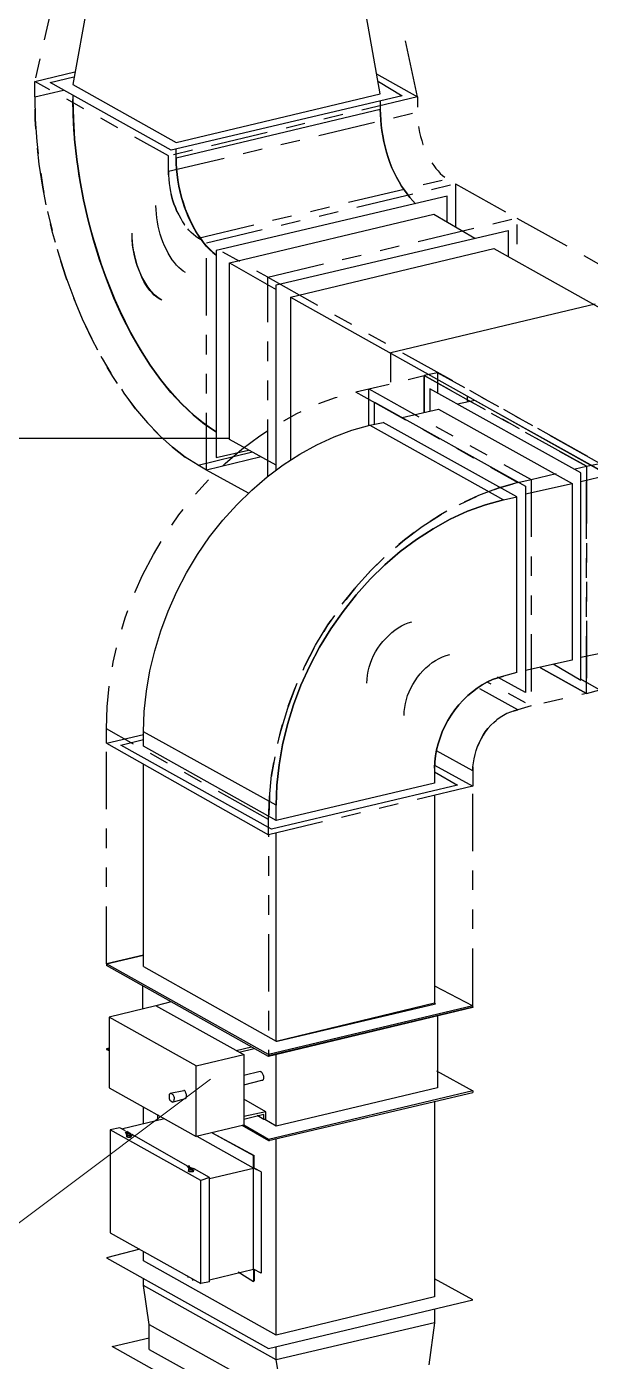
# Model space of a CAD drawing. Header units: metres. Extents: x 20 to 415, y 5 to 292.
# Drawn here: x 176.45 to 187.51, y 155.52 to 181.69 of the extents above; entities that cross this region are included whole.
import ezdxf

# ---------------------------------------------------------------- set-up
doc = ezdxf.new("R2010")
doc.units = ezdxf.units.M
for name, color, linetype in [('АРМАТУРА', 8, 'Continuous'), ('ВОЗДУХОВОДЫ', 7, 'Continuous'), ('ИЗОЛЯЦИЯ', 3, 'Continuous'), ('ОБОЗНАЧЕНИЯ', 7, 'Continuous'), ('ПОЗИЦИИ', 1, 'Continuous')]:
    doc.layers.add(name, color=color, linetype=linetype)

msp = doc.modelspace()

# ---------------------------------------------------------------- linework, layer by layer
at = {"layer": 'АРМАТУРА'}
for points in [[(178.743, 163.486), (178.012, 163.317)], [(178.012, 163.317), (178.012, 163.28)], [(181.195, 161.501), (178.012, 163.28)], [(178.724, 162.886), (178.724, 162.437)], [(179.286, 162.568), (178.986, 162.493)], [(181.364, 161.801), (184.472, 162.531)], [(184.472, 162.531), (184.453, 162.549)], [(178.986, 162.493), (178.069, 162.269)], [(179.772, 161.314), (178.069, 162.269)], [(178.069, 162.269), (178.069, 160.883)], [(180.559, 161.613), (178.986, 162.493)], [(181.195, 161.52), (185.202, 162.475)], [(185.202, 162.456), (181.195, 161.501)], [(184.509, 162.287), (184.509, 160.883)], [(185.202, 162.475), (185.202, 162.493)], [(185.202, 162.475), (185.202, 162.456)], [(181.345, 161.801), (181.364, 161.801)], [(178.012, 161.651), (178.069, 161.669)], [(178.069, 161.632), (178.012, 161.651)], [(178.012, 161.651), (178.012, 161.632)], [(179.772, 161.314), (180.709, 161.538)], [(180.559, 161.613), (180.858, 161.688)], [(180.559, 161.613), (180.709, 161.538)], [(180.914, 161.651), (180.615, 161.576)], [(180.709, 161.538), (180.709, 160.153)], [(181.195, 161.538), (181.195, 161.52)], [(181.195, 161.501), (181.195, 161.52)], [(181.345, 160.134), (181.345, 161.538)], [(179.772, 159.928), (179.772, 161.314)], [(184.491, 161.22), (185.202, 160.827)], [(181.027, 161.201), (180.709, 161.126)], [(180.709, 160.939), (181.064, 161.033)], [(181.102, 161.108), (181.096, 161.124), (181.09, 161.139), (181.084, 161.153), (181.078, 161.165), (181.071, 161.176), (181.064, 161.185), (181.056, 161.192), (181.047, 161.197), (181.037, 161.2), (181.027, 161.201)], [(181.064, 161.033), (181.074, 161.034), (181.083, 161.037), (181.089, 161.042), (181.094, 161.048), (181.097, 161.056), (181.099, 161.065), (181.101, 161.075), (181.102, 161.086), (181.102, 161.097), (181.102, 161.108)], [(178.069, 160.883), (179.772, 159.928)], [(179.286, 160.621), (179.28, 160.622), (179.274, 160.625), (179.269, 160.63), (179.264, 160.636), (179.26, 160.644), (179.256, 160.653), (179.253, 160.663), (179.25, 160.674), (179.249, 160.685), (179.248, 160.696), (179.248, 160.707), (179.248, 160.718), (179.249, 160.729), (179.249, 160.738), (179.251, 160.747), (179.252, 160.755), (179.254, 160.762), (179.258, 160.767), (179.262, 160.77), (179.267, 160.771)], [(179.529, 160.827), (179.267, 160.771)], [(179.267, 160.771), (179.273, 160.775), (179.28, 160.776), (179.288, 160.774), (179.296, 160.769), (179.304, 160.761), (179.313, 160.752), (179.321, 160.74), (179.329, 160.727), (179.336, 160.712), (179.342, 160.696), (179.342, 160.685), (179.341, 160.674), (179.341, 160.663), (179.339, 160.652), (179.337, 160.642), (179.334, 160.633), (179.329, 160.624), (179.323, 160.616), (179.314, 160.608), (179.304, 160.602)], [(179.585, 160.752), (179.579, 160.768), (179.574, 160.783), (179.568, 160.797), (179.563, 160.808), (179.557, 160.818), (179.551, 160.825), (179.546, 160.83), (179.54, 160.832), (179.535, 160.831), (179.529, 160.827)], [(179.566, 160.677), (179.571, 160.678), (179.576, 160.681), (179.579, 160.686), (179.581, 160.693), (179.583, 160.701), (179.584, 160.71), (179.585, 160.719), (179.585, 160.73), (179.585, 160.741), (179.585, 160.752)], [(185.202, 160.827), (181.195, 159.872)], [(181.195, 159.853), (185.202, 160.789)], [(184.509, 160.883), (181.345, 160.134)], [(185.202, 160.827), (185.202, 160.789)], [(179.304, 160.602), (179.286, 160.621)], [(179.304, 160.602), (179.566, 160.677)], [(181.139, 160.415), (180.709, 160.658)], [(178.312, 160.078), (179.154, 160.284)], [(179.023, 160.246), (179.023, 160.359)], [(181.139, 160.415), (180.709, 160.321)], [(181.102, 160.359), (180.709, 160.265)], [(181.102, 160.265), (180.971, 160.34)], [(181.102, 160.265), (181.102, 160.359)], [(181.139, 160.265), (181.102, 160.265)], [(181.345, 160.134), (181.12, 160.265)], [(181.139, 160.265), (181.139, 160.415)], [(178.274, 160.097), (178.087, 160.059)], [(179.866, 159.067), (178.087, 160.059)], [(178.087, 160.059), (178.087, 158.037)], [(178.387, 160.041), (178.274, 160.097)], [(178.406, 159.966), (178.387, 160.022)], [(178.406, 160.041), (178.443, 159.966)], [(178.406, 160.041), (178.424, 159.966)], [(178.424, 159.984), (178.424, 159.979), (178.422, 159.975), (178.42, 159.972), (178.418, 159.97), (178.415, 159.968), (178.412, 159.967), (178.41, 159.966), (178.407, 159.966), (178.406, 159.966), (178.406, 159.966)], [(178.406, 159.966), (178.406, 159.928)], [(178.406, 159.966), (178.407, 159.961), (178.41, 159.956), (178.415, 159.953), (178.421, 159.951), (178.429, 159.949), (178.438, 159.948), (178.448, 159.947), (178.458, 159.947), (178.469, 159.947), (178.48, 159.947)], [(178.499, 159.928), (178.499, 159.928), (178.497, 159.926), (178.495, 159.924), (178.491, 159.922), (178.488, 159.919), (178.483, 159.916), (178.478, 159.914), (178.473, 159.912), (178.467, 159.91), (178.462, 159.909), (178.451, 159.91), (178.441, 159.912), (178.433, 159.914), (178.426, 159.916), (178.42, 159.919), (178.415, 159.922), (178.411, 159.924), (178.408, 159.926), (178.406, 159.928), (178.406, 159.928)], [(178.499, 159.984), (178.424, 160.022)], [(178.48, 159.966), (178.48, 159.971), (178.478, 159.975), (178.476, 159.978), (178.473, 159.98), (178.469, 159.982), (178.464, 159.983), (178.459, 159.984), (178.454, 159.984), (178.449, 159.984), (178.443, 159.984)], [(178.462, 159.947), (178.499, 159.984)], [(178.518, 159.966), (178.48, 159.909)], [(178.518, 159.966), (178.48, 159.909)], [(178.48, 159.909), (178.48, 159.947)], [(178.48, 159.909), (178.48, 159.909), (178.48, 159.909)], [(179.604, 159.348), (178.518, 159.966)], [(180.709, 160.153), (179.772, 159.928)], [(180.896, 159.31), (179.791, 159.928)], [(180.091, 160.003), (180.914, 159.554)], [(180.091, 160.003), (180.896, 159.554)], [(181.195, 159.872), (180.709, 160.153)], [(181.193, 159.853), (181.205, 159.846)], [(181.195, 159.872), (181.195, 159.853)], [(180.896, 159.31), (180.896, 159.554)], [(180.914, 159.31), (180.914, 159.554)], [(179.641, 159.292), (179.604, 159.348)], [(179.623, 159.366), (179.66, 159.292)], [(179.623, 159.366), (179.641, 159.292)], [(179.641, 159.292), (179.641, 159.292), (179.639, 159.292), (179.637, 159.292), (179.635, 159.292), (179.632, 159.292), (179.629, 159.292), (179.627, 159.292), (179.625, 159.292), (179.623, 159.292), (179.623, 159.292)], [(179.623, 159.292), (179.623, 159.254)], [(179.623, 159.292), (179.624, 159.287), (179.627, 159.282), (179.632, 159.279), (179.638, 159.277), (179.646, 159.275), (179.655, 159.274), (179.665, 159.273), (179.675, 159.273), (179.686, 159.273), (179.697, 159.273)], [(179.697, 159.235), (179.692, 159.235), (179.686, 159.235), (179.681, 159.235), (179.676, 159.235), (179.672, 159.235), (179.668, 159.235), (179.664, 159.235), (179.662, 159.235), (179.661, 159.235), (179.66, 159.235), (179.654, 159.235), (179.649, 159.236), (179.644, 159.236), (179.639, 159.237), (179.634, 159.238), (179.63, 159.24), (179.627, 159.242), (179.625, 159.245), (179.623, 159.249), (179.623, 159.254)], [(179.716, 159.292), (179.641, 159.329)], [(179.697, 159.292), (179.697, 159.292), (179.695, 159.292), (179.693, 159.292), (179.69, 159.292), (179.686, 159.292), (179.681, 159.292), (179.676, 159.292), (179.671, 159.292), (179.666, 159.292), (179.66, 159.292)], [(179.679, 159.273), (179.716, 159.31)], [(179.697, 159.273), (179.697, 159.235)], [(179.735, 159.273), (179.697, 159.235)], [(179.735, 159.273), (179.697, 159.235)], [(179.716, 159.254), (179.716, 159.249), (179.716, 159.245), (179.716, 159.242), (179.715, 159.24), (179.714, 159.238), (179.712, 159.237), (179.71, 159.236), (179.707, 159.236), (179.702, 159.235), (179.697, 159.235)], [(179.697, 159.235), (179.697, 159.235), (179.697, 159.235)], [(179.716, 159.31), (179.735, 159.273)], [(179.716, 159.31), (179.735, 159.273)], [(180.034, 159.123), (179.735, 159.292)], [(180.034, 159.104), (180.896, 159.31)], [(181.046, 159.235), (180.896, 159.31)], [(180.896, 157.326), (180.896, 159.31)], [(181.046, 159.235), (180.914, 159.31)], [(181.046, 159.235), (181.046, 157.251)], [(180.034, 159.123), (179.866, 159.067)], [(179.866, 157.045), (179.866, 159.067)], [(180.034, 157.082), (180.034, 159.123)], [(178.087, 158.037), (179.866, 157.045)], [(180.034, 157.12), (180.896, 157.326)], [(180.896, 157.326), (180.896, 157.082)], [(181.046, 157.251), (180.896, 157.326)], [(180.914, 157.326), (180.914, 157.101)], [(179.623, 157.157), (179.604, 157.195)], [(179.716, 157.101), (179.697, 157.138)], [(180.034, 157.082), (179.866, 157.045)], [(180.896, 157.082), (180.596, 157.269)]]:
    msp.add_lwpolyline(points, dxfattribs=at)
at = {"layer": 'ВОЗДУХОВОДЫ'}
for points in [[(178.237, 185.429), (177.357, 180.561)], [(183.386, 180.374), (182.487, 185.429)], [(179.286, 179.269), (176.908, 180.599), (177.376, 180.711)], [(183.349, 180.618), (183.817, 180.337), (179.286, 179.269)], [(177.357, 180.561), (179.379, 179.419)], [(177.357, 180.355), (177.357, 180.262), (177.357, 180.262), (177.365, 179.876), (177.39, 179.485), (177.432, 179.089), (177.489, 178.691), (177.563, 178.294), (177.652, 177.897), (177.757, 177.505), (177.877, 177.118), (178.012, 176.738), (178.162, 176.367), (178.325, 176.011), (178.498, 175.672), (178.681, 175.353), (178.873, 175.054), (179.073, 174.776), (179.28, 174.52), (179.493, 174.289), (179.713, 174.082), (179.937, 173.9), (180.166, 173.746)], [(179.379, 179.419), (183.386, 180.374)], [(183.382, 180.376), (183.382, 180.376)], [(180.166, 173.746), (179.937, 173.9), (179.713, 174.082), (179.493, 174.289), (179.28, 174.52), (179.073, 174.776), (178.873, 175.054), (178.681, 175.353), (178.498, 175.672), (178.325, 176.011), (178.162, 176.367), (178.012, 176.738), (177.877, 177.118), (177.757, 177.505), (177.652, 177.897), (177.563, 178.294), (177.489, 178.691), (177.432, 179.089), (177.39, 179.485), (177.365, 179.876), (177.357, 180.262)], [(177.844, 177.266), (177.753, 177.56), (177.671, 177.858), (177.598, 178.159), (177.535, 178.461), (177.481, 178.764), (177.437, 179.067), (177.402, 179.369), (177.377, 179.67), (177.362, 179.968), (177.357, 180.262)], [(179.379, 179.12), (183.386, 180.075)], [(183.386, 180.243), (183.386, 180.075), (183.386, 180.075), (183.388, 179.973), (183.395, 179.868), (183.405, 179.763), (183.419, 179.657), (183.437, 179.55), (183.459, 179.444), (183.483, 179.337), (183.511, 179.232), (183.541, 179.128), (183.573, 179.026), (183.614, 178.927), (183.658, 178.831), (183.705, 178.739), (183.754, 178.651), (183.805, 178.567), (183.858, 178.488), (183.912, 178.414), (183.967, 178.344), (184.023, 178.28), (184.079, 178.221)], [(184.079, 178.221), (184.023, 178.28), (183.967, 178.344), (183.912, 178.414), (183.858, 178.488), (183.805, 178.567), (183.754, 178.651), (183.705, 178.739), (183.658, 178.831), (183.614, 178.927), (183.573, 179.026), (183.541, 179.128), (183.511, 179.232), (183.483, 179.337), (183.459, 179.444), (183.437, 179.55), (183.419, 179.657), (183.405, 179.763), (183.395, 179.868), (183.388, 179.973), (183.386, 180.075)], [(180.166, 177.21), (180.099, 177.264), (180.035, 177.324), (179.973, 177.391), (179.914, 177.464), (179.857, 177.542), (179.802, 177.626), (179.749, 177.716), (179.698, 177.811), (179.65, 177.911), (179.604, 178.015), (179.561, 178.123), (179.523, 178.232), (179.489, 178.343), (179.46, 178.455), (179.435, 178.567), (179.415, 178.68), (179.399, 178.791), (179.388, 178.902), (179.381, 179.012), (179.379, 179.12), (179.379, 179.12), (179.379, 179.288)], [(179.381, 179.424), (179.381, 179.424)], [(179.379, 179.12), (179.381, 179.012), (179.388, 178.902), (179.399, 178.791), (179.415, 178.68), (179.435, 178.567), (179.46, 178.455), (179.489, 178.343), (179.523, 178.232), (179.561, 178.123), (179.604, 178.015), (179.65, 177.911), (179.698, 177.811), (179.749, 177.716), (179.802, 177.626), (179.857, 177.542), (179.914, 177.464), (179.973, 177.391), (180.035, 177.324), (180.099, 177.264), (180.166, 177.21)], [(180.109, 177.266), (180.048, 177.32), (179.988, 177.38), (179.93, 177.447), (179.874, 177.519), (179.819, 177.596), (179.767, 177.679), (179.717, 177.766), (179.67, 177.858), (179.626, 177.953), (179.585, 178.052), (179.547, 178.155), (179.513, 178.26), (179.483, 178.368), (179.456, 178.477), (179.433, 178.586), (179.414, 178.696), (179.399, 178.804), (179.388, 178.912), (179.381, 179.017), (179.379, 179.12)], [(184.697, 177.865), (184.697, 178.371), (180.166, 177.303)], [(179.566, 176.873), (179.521, 176.899), (179.477, 176.931), (179.433, 176.97), (179.389, 177.014), (179.346, 177.065), (179.305, 177.121), (179.265, 177.183), (179.226, 177.249), (179.189, 177.321), (179.154, 177.397), (179.122, 177.471), (179.094, 177.547), (179.069, 177.625), (179.047, 177.704), (179.028, 177.783), (179.013, 177.864), (179.001, 177.944), (178.993, 178.025), (178.988, 178.104), (178.986, 178.183)], [(180.428, 177.06), (184.434, 178.015)], [(184.434, 178.015), (185.24, 177.547)], [(179.098, 176.33), (179.048, 176.356), (179, 176.388), (178.953, 176.426), (178.908, 176.47), (178.864, 176.52), (178.823, 176.574), (178.785, 176.633), (178.749, 176.697), (178.716, 176.764), (178.686, 176.835), (178.654, 176.91), (178.626, 176.987), (178.6, 177.067), (178.579, 177.148), (178.56, 177.231), (178.545, 177.314), (178.533, 177.397), (178.525, 177.479), (178.52, 177.561), (178.518, 177.641)], [(178.555, 177.266), (178.545, 177.3), (178.537, 177.336), (178.531, 177.372), (178.526, 177.409), (178.523, 177.446), (178.52, 177.485), (178.519, 177.523), (178.518, 177.562), (178.518, 177.601), (178.518, 177.641)], [(181.345, 172.997), (181.345, 176.629), (185.895, 177.697), (185.895, 177.191)], [(180.166, 173.746), (180.026, 173.84), (179.887, 173.944), (179.75, 174.057), (179.614, 174.179), (179.48, 174.31), (179.347, 174.451), (179.216, 174.602), (179.088, 174.762), (178.961, 174.933), (178.836, 175.113), (178.719, 175.302), (178.605, 175.497), (178.494, 175.698), (178.387, 175.906), (178.284, 176.119), (178.185, 176.338), (178.091, 176.563), (178.003, 176.792), (177.92, 177.027), (177.844, 177.266)], [(179.098, 176.33), (179.026, 176.376), (178.956, 176.436), (178.888, 176.508), (178.824, 176.592), (178.764, 176.686), (178.709, 176.788), (178.66, 176.899), (178.617, 177.016), (178.582, 177.139), (178.555, 177.266)], [(180.166, 177.21), (180.16, 177.215), (180.154, 177.221), (180.149, 177.227), (180.143, 177.232), (180.137, 177.238), (180.132, 177.244), (180.126, 177.249), (180.121, 177.255), (180.115, 177.26), (180.109, 177.266)], [(180.166, 177.303), (180.166, 173.241), (180.802, 173.39)], [(181.626, 176.386), (185.614, 177.341)], [(185.614, 177.341), (198.234, 170.282)], [(180.428, 177.06), (181.345, 176.536)], [(180.428, 173.596), (180.428, 177.06)], [(181.626, 176.386), (181.626, 173.184)], [(181.626, 176.386), (194.32, 169.29)], [(187.318, 168.878), (187.318, 172.941), (184.36, 174.589), (184.36, 174.158)], [(183.274, 173.896), (183.274, 174.326), (186.232, 172.679), (186.232, 168.635), (185.689, 168.934)], [(185.24, 174.364), (184.903, 174.289)], [(185.09, 174.439), (185.09, 174.326)], [(187.861, 172.903), (185.24, 174.364)], [(183.817, 174.027), (184.528, 174.195)], [(184.528, 174.195), (187.149, 172.735), (187.149, 169.271)], [(178.743, 167.586), (178.743, 167.867), (178.743, 167.867), (178.756, 168.262), (178.798, 168.66), (178.866, 169.058), (178.96, 169.454), (179.08, 169.847), (179.224, 170.234), (179.392, 170.614), (179.584, 170.984), (179.798, 171.342), (180.034, 171.686), (180.295, 172.013), (180.572, 172.319), (180.863, 172.602), (181.166, 172.862), (181.481, 173.098), (181.806, 173.308), (182.14, 173.493), (182.481, 173.649), (182.828, 173.778), (183.18, 173.877), (183.18, 173.877), (183.442, 173.933), (183.442, 173.933)], [(178.743, 167.867), (178.756, 168.262), (178.798, 168.66), (178.866, 169.058), (178.96, 169.454), (179.08, 169.847), (179.224, 170.234), (179.392, 170.614), (179.584, 170.984), (179.798, 171.342), (180.034, 171.686), (180.295, 172.013), (180.572, 172.319), (180.863, 172.602), (181.166, 172.862), (181.481, 173.098), (181.806, 173.308), (182.14, 173.493), (182.481, 173.649), (182.828, 173.778), (183.18, 173.877)], [(183.18, 173.877), (185.801, 172.417)], [(186.063, 169.028), (186.063, 172.473), (183.442, 173.933)], [(183.451, 173.939), (183.451, 173.939)], [(180.425, 173.602), (180.425, 173.602)], [(181.345, 173.091), (180.428, 173.596)], [(186.232, 172.529), (187.149, 172.735)], [(187.318, 172.772), (187.861, 172.903)], [(185.801, 172.417), (186.063, 172.473)], [(181.345, 166.425), (181.359, 166.82), (181.401, 167.216), (181.469, 167.612), (181.564, 168.006), (181.685, 168.396), (181.83, 168.78), (182.001, 169.157), (182.196, 169.525), (182.414, 169.882), (182.656, 170.226), (182.912, 170.553), (183.186, 170.858), (183.476, 171.142), (183.779, 171.402), (184.095, 171.637), (184.422, 171.848), (184.757, 172.032), (185.1, 172.189), (185.449, 172.317), (185.801, 172.417)], [(181.345, 166.425), (181.359, 166.82), (181.401, 167.216), (181.469, 167.612), (181.564, 168.006), (181.685, 168.396), (181.83, 168.78), (182.001, 169.157), (182.196, 169.525), (182.414, 169.882), (182.656, 170.226), (182.912, 170.553), (183.186, 170.858), (183.476, 171.142), (183.779, 171.402), (184.095, 171.637), (184.422, 171.848), (184.757, 172.032), (185.1, 172.189), (185.449, 172.317), (185.801, 172.417)], [(185.801, 172.417), (185.449, 172.317), (185.1, 172.189), (184.757, 172.032), (184.422, 171.848), (184.095, 171.637), (183.779, 171.402), (183.476, 171.142), (183.186, 170.858), (182.912, 170.553), (182.656, 170.226), (182.414, 169.882), (182.196, 169.525), (182.001, 169.157), (181.83, 168.78), (181.685, 168.396), (181.564, 168.006), (181.469, 167.612), (181.401, 167.216), (181.359, 166.82), (181.345, 166.425), (181.345, 166.425), (181.345, 166.425)], [(183.124, 168.822), (183.127, 168.9), (183.135, 168.979), (183.149, 169.057), (183.168, 169.134), (183.192, 169.21), (183.221, 169.286), (183.255, 169.36), (183.294, 169.432), (183.338, 169.502), (183.386, 169.571), (183.438, 169.636), (183.493, 169.698), (183.551, 169.756), (183.612, 169.81), (183.674, 169.859), (183.738, 169.902), (183.803, 169.941), (183.869, 169.973), (183.936, 170), (184.004, 170.02)], [(183.854, 168.185), (183.857, 168.264), (183.865, 168.342), (183.879, 168.42), (183.898, 168.497), (183.922, 168.574), (183.951, 168.649), (183.985, 168.723), (184.024, 168.795), (184.068, 168.866), (184.116, 168.934), (184.168, 169), (184.224, 169.062), (184.282, 169.12), (184.343, 169.173), (184.406, 169.222), (184.472, 169.266), (184.54, 169.304), (184.609, 169.337), (184.68, 169.363), (184.753, 169.383)], [(183.854, 168.185), (183.857, 168.264), (183.865, 168.342), (183.879, 168.42), (183.898, 168.497), (183.922, 168.574), (183.951, 168.649), (183.985, 168.723), (184.024, 168.795), (184.068, 168.866), (184.116, 168.934), (184.168, 169), (184.224, 169.062), (184.282, 169.12), (184.343, 169.173), (184.406, 169.222), (184.472, 169.266), (184.54, 169.304), (184.609, 169.337), (184.68, 169.363), (184.753, 169.383)], [(187.318, 169.327), (187.861, 169.44)], [(187.149, 169.271), (186.232, 169.065)], [(186.775, 169.196), (187.318, 168.878)], [(187.143, 169.278), (187.143, 169.277)], [(185.801, 168.953), (185.695, 168.926), (185.59, 168.888), (185.488, 168.842), (185.387, 168.787), (185.289, 168.723), (185.193, 168.652), (185.101, 168.574), (185.012, 168.488), (184.927, 168.396), (184.846, 168.298), (184.776, 168.194), (184.712, 168.087), (184.654, 167.977), (184.603, 167.863), (184.559, 167.748), (184.522, 167.63), (184.492, 167.512), (184.471, 167.393), (184.458, 167.274), (184.453, 167.155)], [(184.453, 167.155), (184.458, 167.274), (184.471, 167.393), (184.492, 167.512), (184.522, 167.63), (184.559, 167.748), (184.603, 167.863), (184.654, 167.977), (184.712, 168.087), (184.776, 168.194), (184.846, 168.298), (184.927, 168.396), (185.012, 168.488), (185.101, 168.574), (185.193, 168.652), (185.289, 168.723), (185.387, 168.787), (185.488, 168.842), (185.59, 168.888), (185.695, 168.926), (185.801, 168.953), (185.801, 168.953), (185.801, 168.953)], [(186.063, 169.028), (185.801, 168.953)], [(181.345, 166.425), (178.743, 167.867)], [(178.012, 167.642), (181.195, 165.845)], [(184.903, 166.818), (181.251, 165.957), (178.293, 167.605), (178.743, 167.717)], [(181.345, 166.126), (178.743, 167.586)], [(178.743, 163.261), (178.743, 167.23)], [(184.453, 167.155), (184.453, 166.856)], [(184.453, 167.081), (184.903, 166.818)], [(184.453, 166.856), (181.345, 166.126)], [(184.453, 166.631), (184.453, 162.549)], [(181.345, 166.126), (181.345, 166.425)], [(181.348, 166.12), (181.348, 166.119)], [(181.345, 161.801), (181.345, 165.882)], [(178.012, 163.317), (178.743, 163.486)], [(184.453, 162.886), (185.202, 162.493), (181.195, 161.538), (178.012, 163.317)], [(178.743, 163.261), (181.345, 161.801), (184.453, 162.549)], [(178.012, 161.632), (178.069, 161.613)], [(178.743, 160.172), (178.743, 160.509)], [(184.453, 160.621), (184.453, 156.783)], [(180.671, 160.153), (181.195, 159.853)], [(181.345, 156.034), (181.345, 159.872)], [(178.668, 157.719), (178.012, 157.55), (181.195, 155.772)], [(178.743, 157.494), (178.743, 157.681)], [(181.345, 156.034), (178.743, 157.494)], [(178.743, 157.007), (178.743, 157.138)], [(181.195, 155.772), (185.202, 156.726), (184.453, 157.138)], [(178.855, 156.24), (181.476, 154.779), (181.345, 155.547), (178.743, 157.007)], [(178.855, 156.24), (178.743, 157.007)], [(184.453, 156.783), (181.345, 156.034)], [(184.453, 156.539), (184.453, 156.277)], [(184.453, 156.277), (181.345, 155.547)], [(184.453, 156.277), (184.341, 155.453)], [(178.855, 155.753), (178.855, 156.24)], [(178.125, 155.809), (178.855, 155.978)], [(184.341, 155.322), (185.071, 154.91), (181.326, 154.012), (178.125, 155.809)], [(178.855, 155.753), (181.476, 154.292), (184.341, 154.966)], [(181.345, 155.547), (181.345, 155.809)]]:
    msp.add_lwpolyline(points, dxfattribs=at)
at = {"layer": 'ИЗОЛЯЦИЯ'}
for points in [[(177.042, 182.528), (176.793, 181.432)], [(184.116, 180.318), (183.882, 181.417)], [(176.708, 181.06), (176.624, 180.687)], [(176.608, 180.618), (177.394, 180.805)], [(176.608, 180.318), (176.608, 180.618)], [(176.901, 180.454), (176.608, 180.618)], [(176.608, 180.618), (176.61, 180.618)], [(183.311, 180.767), (184.116, 180.318)], [(176.608, 180.318), (177.17, 180.449)], [(176.608, 180.318), (176.618, 179.882)], [(176.618, 179.882), (176.614, 180.072)], [(177.568, 180.083), (177.235, 180.269)], [(184.116, 180.318), (183.023, 180.058)], [(184.116, 180.318), (184.116, 180.117)], [(176.631, 179.69), (176.618, 179.882)], [(176.618, 179.882), (176.648, 179.44)], [(178.236, 179.711), (177.902, 179.897)], [(182.181, 179.559), (183.273, 179.818)], [(182.652, 179.97), (182.28, 179.882)], [(183.645, 179.906), (184.017, 179.995)], [(181.165, 179.617), (180.072, 179.357)], [(181.908, 179.794), (181.537, 179.705)], [(184.138, 179.736), (184.143, 179.698)], [(184.143, 179.698), (184.158, 179.618)], [(184.158, 179.618), (184.177, 179.538)], [(184.177, 179.538), (184.199, 179.46)], [(176.648, 179.44), (176.675, 179.197)], [(176.697, 178.995), (176.662, 179.31)], [(179.229, 179.157), (178.569, 179.525)], [(180.694, 179.205), (181.066, 179.294)], [(181.437, 179.382), (181.809, 179.47)], [(184.199, 179.46), (184.224, 179.382)], [(184.224, 179.382), (184.226, 179.382)], [(179.229, 178.858), (179.229, 179.157)], [(179.229, 178.858), (180.322, 179.117)], [(179.7, 179.269), (179.329, 179.181)], [(184.399, 179.024), (184.435, 178.969)], [(176.765, 178.548), (176.697, 178.995)], [(176.724, 178.818), (176.765, 178.548)], [(179.229, 178.858), (179.231, 178.779)], [(179.231, 178.79), (179.229, 178.858)], [(179.229, 178.858), (179.231, 178.858)], [(179.231, 178.779), (179.236, 178.699)], [(184.435, 178.969), (184.477, 178.914)], [(184.477, 178.914), (184.519, 178.863)], [(184.519, 178.863), (184.563, 178.816)], [(184.563, 178.816), (184.607, 178.775)], [(184.607, 178.775), (184.651, 178.74)], [(176.832, 178.2), (176.765, 178.548)], [(176.765, 178.548), (176.786, 178.442)], [(179.236, 178.699), (179.245, 178.618)], [(179.245, 178.618), (179.256, 178.538)], [(179.256, 178.538), (179.271, 178.457)], [(182.761, 178.248), (183.854, 178.508)], [(184.226, 178.596), (184.597, 178.684)], [(184.394, 178.502), (184.766, 178.591)], [(184.865, 178.614), (185.844, 178.063)], [(184.865, 178.614), (184.865, 177.772)], [(179.271, 178.457), (179.29, 178.378)], [(179.29, 178.378), (179.282, 178.412)], [(179.29, 178.378), (179.312, 178.299)], [(179.312, 178.299), (179.29, 178.378)], [(179.312, 178.299), (179.337, 178.221)], [(179.337, 178.221), (179.312, 178.299)], [(182.929, 178.154), (184.022, 178.414)], [(176.86, 178.067), (176.947, 177.695)], [(179.337, 178.221), (179.366, 178.145)], [(179.366, 178.145), (179.337, 178.221)], [(179.366, 178.145), (179.398, 178.071)], [(179.398, 178.071), (179.366, 178.145)], [(179.398, 178.071), (179.433, 178)], [(179.407, 178.052), (179.398, 178.071)], [(179.433, 178), (179.47, 177.932)], [(181.274, 177.895), (181.646, 177.983)], [(182.018, 178.071), (182.389, 178.16)], [(182.186, 177.978), (182.558, 178.066)], [(176.956, 177.658), (176.916, 177.827)], [(179.47, 177.932), (179.508, 177.868)], [(179.508, 177.868), (179.548, 177.808)], [(179.548, 177.808), (179.55, 177.808)], [(179.632, 177.702), (179.61, 177.729)], [(179.81, 177.547), (180.903, 177.807)], [(179.978, 177.453), (181.071, 177.713)], [(181.443, 177.801), (181.814, 177.89)], [(184.128, 177.48), (185.221, 177.74)], [(185.592, 177.828), (185.964, 177.916)], [(186.063, 177.94), (187.044, 177.392)], [(186.063, 177.81), (186.063, 177.428)], [(177.012, 177.458), (176.956, 177.658)], [(179.676, 177.655), (179.632, 177.702)], [(179.72, 177.614), (179.676, 177.655)], [(179.765, 177.578), (179.72, 177.614)], [(179.81, 177.547), (179.765, 177.578)], [(179.906, 177.493), (179.81, 177.547)], [(179.81, 177.547), (179.812, 177.547)], [(177.048, 177.327), (177.078, 177.22)], [(177.078, 177.22), (177.217, 176.788)], [(180.632, 177.086), (180.299, 177.273)], [(182.641, 177.127), (183.013, 177.215)], [(183.384, 177.304), (183.756, 177.392)], [(187.377, 177.206), (187.711, 177.019)], [(177.217, 176.788), (177.119, 177.091)], [(179.978, 176.03), (179.978, 177.154)], [(181.177, 176.779), (182.27, 177.039)], [(177.239, 176.728), (177.217, 176.788)], [(177.217, 176.788), (177.372, 176.366)], [(181.177, 176.779), (180.964, 176.899)], [(181.177, 176.779), (182.157, 176.231)], [(181.177, 175.899), (181.177, 176.779)], [(177.544, 175.955), (177.372, 176.366)], [(177.372, 176.366), (177.374, 176.366)], [(177.372, 176.366), (177.414, 176.265)], [(177.731, 175.561), (177.544, 175.955)], [(177.564, 175.914), (177.727, 175.569)], [(182.491, 176.045), (182.824, 175.858)], [(179.978, 175.266), (179.978, 175.648)], [(183.157, 175.672), (183.491, 175.485)], [(177.842, 175.351), (177.731, 175.561)], [(181.177, 175.135), (181.177, 175.517)], [(177.906, 175.231), (177.929, 175.187)], [(177.929, 175.187), (178.099, 174.901)], [(183.824, 175.299), (184.805, 174.751)], [(178.139, 174.834), (178.029, 175.018)], [(178.232, 174.694), (178.139, 174.834)], [(179.978, 174.502), (179.978, 174.884)], [(183.933, 174.775), (184.247, 174.851)], [(184.509, 174.907), (184.247, 174.851)], [(184.782, 174.552), (184.247, 174.851)], [(184.247, 174.851), (184.247, 174.121)], [(184.247, 174.851), (185.228, 174.303)], [(184.247, 174.121), (184.247, 174.851)], [(185.044, 174.608), (184.509, 174.907)], [(184.509, 174.907), (184.509, 174.514)], [(178.307, 174.581), (178.358, 174.505)], [(181.177, 174.371), (181.177, 174.753)], [(182.909, 174.534), (183.161, 174.589)], [(183.161, 174.589), (183.562, 174.685)], [(183.161, 174.589), (184.142, 174.041)], [(183.161, 173.877), (183.161, 174.589)], [(178.358, 174.505), (178.586, 174.2)], [(178.586, 174.2), (178.45, 174.381)], [(182.182, 174.3), (182.508, 174.421)], [(182.508, 174.421), (182.541, 174.43)], [(182.899, 174.532), (183.88, 173.984)], [(185.449, 174.179), (185.116, 174.365)], [(185.138, 174.564), (185.472, 174.378)], [(185.711, 174.235), (185.378, 174.422)], [(178.686, 174.081), (178.586, 174.2)], [(178.586, 174.2), (178.821, 173.921)], [(179.978, 172.997), (179.978, 174.121)], [(181.496, 173.966), (181.746, 174.104)], [(181.746, 174.104), (181.834, 174.144)], [(185.561, 174.116), (185.895, 173.93)], [(185.805, 174.192), (186.138, 174.005)], [(186.378, 173.862), (186.045, 174.049)], [(178.821, 173.921), (179.019, 173.715)], [(179.062, 173.669), (178.94, 173.796)], [(181.177, 172.866), (181.177, 173.989)], [(184.213, 173.798), (184.547, 173.612)], [(184.475, 173.854), (184.809, 173.668)], [(186.116, 173.806), (185.783, 173.993)], [(186.472, 173.819), (187.452, 173.271)], [(179.308, 173.446), (179.062, 173.669)], [(180.673, 173.41), (181.02, 173.669)], [(181.02, 173.669), (181.171, 173.766)], [(186.228, 173.744), (186.562, 173.557)], [(187.43, 173.072), (186.449, 173.62)], [(187.692, 173.128), (186.712, 173.676)], [(179.299, 173.455), (179.301, 173.455)], [(179.558, 173.253), (179.308, 173.446)], [(179.308, 173.446), (179.558, 173.253)], [(179.81, 173.091), (180.877, 173.353)], [(181.046, 173.259), (179.978, 172.997)], [(180.34, 173.124), (180.673, 173.41)], [(184.88, 173.425), (185.214, 173.239)], [(185.142, 173.482), (185.476, 173.295)], [(186.895, 173.371), (187.43, 173.072)], [(179.81, 173.091), (179.558, 173.253)], [(179.558, 173.253), (179.603, 173.224)], [(179.978, 172.997), (179.81, 173.091)], [(180.802, 172.548), (179.978, 172.997)], [(180.289, 173.073), (180.34, 173.124)], [(185.547, 173.053), (186.082, 172.754)], [(185.809, 173.109), (186.344, 172.81)], [(187.212, 173.019), (187.43, 173.072)], [(187.43, 173.072), (187.692, 173.128)], [(187.43, 173.072), (187.43, 171.949)], [(179.761, 172.522), (180.016, 172.806)], [(186.082, 172.754), (185.696, 172.642)], [(186.082, 172.754), (186.344, 172.81)], [(186.344, 172.81), (186.84, 172.93)], [(186.344, 172.81), (186.344, 171.686)], [(187.43, 171.649), (187.43, 172.772)], [(184.938, 172.325), (185.274, 172.481)], [(185.314, 172.499), (185.029, 172.368)], [(185.696, 172.642), (185.314, 172.499)], [(185.631, 172.618), (185.696, 172.642)], [(185.696, 172.642), (185.996, 172.729)], [(179.435, 172.117), (179.521, 172.225)], [(184.928, 172.32), (184.93, 172.32)], [(179.296, 171.916), (179.435, 172.117)], [(184.21, 171.89), (184.569, 172.122)], [(184.569, 172.122), (184.366, 171.991)], [(184.692, 172.19), (184.569, 172.122)], [(184.569, 172.122), (184.593, 172.135)], [(183.862, 171.631), (184.21, 171.89)], [(184.052, 171.773), (183.862, 171.631)], [(178.935, 171.345), (179.087, 171.597)], [(183.684, 171.479), (183.862, 171.631)], [(183.862, 171.631), (183.752, 171.537)], [(187.43, 171.567), (187.43, 171.185)], [(178.723, 170.939), (178.935, 171.345)], [(183.465, 171.285), (183.207, 171.034)], [(183.207, 171.034), (183.401, 171.223)], [(186.344, 171.305), (186.344, 170.923)], [(187.43, 170.885), (187.43, 171.267)], [(178.573, 170.599), (178.723, 170.939)], [(183.207, 171.034), (182.903, 170.698)], [(183.132, 170.951), (183.207, 171.034)], [(182.641, 170.367), (182.878, 170.666)], [(182.903, 170.698), (182.711, 170.455)], [(187.43, 170.803), (187.43, 170.421)], [(186.344, 170.541), (186.344, 170.159)], [(187.43, 170.121), (187.43, 170.503)], [(178.38, 170.097), (178.434, 170.243)], [(182.485, 170.146), (182.356, 169.96)], [(178.314, 169.881), (178.38, 170.097)], [(182.118, 169.566), (182.356, 169.96)], [(182.356, 169.96), (182.276, 169.827)], [(182.356, 169.96), (182.421, 170.054)], [(187.43, 170.039), (187.43, 168.915)], [(186.344, 169.777), (186.344, 168.653)], [(187.43, 168.616), (187.43, 169.739)], [(178.146, 169.231), (178.213, 169.513)], [(181.906, 169.16), (182.118, 169.566)], [(182.083, 169.498), (181.906, 169.16)], [(178.131, 169.14), (178.146, 169.231)], [(181.87, 169.077), (181.906, 169.16)], [(181.906, 169.16), (181.908, 169.16)], [(186.531, 169.121), (187.43, 168.616)], [(187.43, 168.616), (186.531, 169.121)], [(181.751, 168.81), (181.721, 168.744)], [(185.563, 168.797), (185.483, 168.841)], [(187.721, 168.671), (187.318, 168.897)], [(187.318, 168.897), (187.692, 168.691)], [(178.028, 168.357), (178.069, 168.763)], [(181.721, 168.744), (181.563, 168.319)], [(181.582, 168.37), (181.715, 168.728)], [(186.082, 168.298), (185.336, 168.706)], [(186.234, 168.432), (185.899, 168.615)], [(187.43, 168.616), (187.34, 168.596)], [(187.43, 168.616), (187.692, 168.691)], [(178.012, 167.923), (178.028, 168.357)], [(181.563, 168.319), (181.432, 167.888)], [(186.082, 168.298), (186.01, 168.278)], [(186.01, 168.278), (186.082, 168.298)], [(186.344, 168.372), (186.082, 168.298)], [(186.082, 168.298), (186.084, 168.298)], [(186.082, 168.298), (186.084, 168.298)], [(186.968, 168.512), (186.595, 168.429)], [(185.553, 167.993), (185.611, 168.049)], [(185.611, 168.048), (185.553, 167.993)], [(185.672, 168.099), (185.611, 168.048)], [(185.611, 168.049), (185.658, 168.087)], [(185.736, 168.145), (185.672, 168.099)], [(185.801, 168.186), (185.736, 168.145)], [(185.869, 168.222), (185.801, 168.186)], [(185.939, 168.253), (185.869, 168.222)], [(186.01, 168.278), (185.939, 168.253)], [(185.991, 168.271), (186.01, 168.278)], [(178.547, 167.624), (178.012, 167.923)], [(178.012, 167.642), (178.012, 167.923)], [(178.012, 167.923), (178.014, 167.923)], [(178.012, 167.642), (178.743, 167.811)], [(181.373, 167.636), (181.432, 167.888)], [(181.432, 167.888), (181.398, 167.745)], [(181.432, 167.888), (181.468, 168.006)], [(185.402, 167.798), (185.363, 167.726)], [(185.363, 167.726), (185.402, 167.798)], [(185.446, 167.867), (185.402, 167.798)], [(185.402, 167.798), (185.446, 167.867)], [(185.498, 167.932), (185.446, 167.867)], [(185.446, 167.867), (185.498, 167.932)], [(185.553, 167.993), (185.498, 167.932)], [(185.498, 167.932), (185.553, 167.993)], [(185.268, 167.497), (185.295, 167.575)], [(185.327, 167.652), (185.295, 167.575)], [(185.295, 167.575), (185.327, 167.652)], [(185.295, 167.575), (185.297, 167.575)], [(185.363, 167.726), (185.327, 167.652)], [(185.327, 167.652), (185.363, 167.726)], [(178.012, 166.35), (178.012, 167.474)], [(179.214, 167.251), (178.881, 167.438)], [(181.316, 167.372), (181.255, 167.016)], [(181.255, 167.016), (181.297, 167.262)], [(185.202, 167.099), (184.491, 167.492)], [(185.205, 167.178), (185.213, 167.258)], [(185.213, 167.258), (185.226, 167.338)], [(185.226, 167.338), (185.245, 167.418)], [(185.245, 167.418), (185.268, 167.497)], [(179.881, 166.879), (179.548, 167.065)], [(181.21, 166.579), (181.255, 167.016)], [(181.255, 167.016), (181.253, 166.996)], [(184.453, 167.212), (185.202, 166.8)], [(185.205, 167.178), (185.202, 167.099)], [(185.202, 167.099), (185.205, 167.178)], [(185.202, 167.099), (185.202, 166.8)], [(185.207, 167.195), (185.209, 167.195)], [(185.202, 166.8), (184.109, 166.539)], [(181.195, 166.144), (180.215, 166.692)], [(181.195, 166.144), (181.21, 166.579)], [(181.21, 166.579), (181.198, 166.234)], [(181.214, 166.616), (181.21, 166.579)], [(185.202, 165.526), (185.202, 166.65)], [(182.995, 166.274), (182.623, 166.185)], [(183.738, 166.451), (183.366, 166.362)], [(178.012, 165.586), (178.012, 165.968)], [(181.195, 165.845), (181.195, 166.144)], [(182.252, 166.097), (181.195, 165.845)], [(181.195, 165.845), (181.195, 165.807)], [(181.195, 165.425), (181.195, 165.043)], [(178.012, 164.822), (178.012, 165.204)], [(185.202, 164.763), (185.202, 165.145)], [(181.195, 164.661), (181.195, 164.279)], [(178.012, 163.317), (178.012, 164.441)], [(185.202, 163.999), (185.202, 164.381)], [(181.195, 163.898), (181.195, 162.774)], [(185.202, 162.493), (185.202, 163.617)], [(181.195, 162.392), (181.195, 162.01)], [(181.195, 161.628), (181.195, 161.538)]]:
    msp.add_lwpolyline(points, dxfattribs=at)
at = {"layer": 'ОБОЗНАЧЕНИЯ'}
for points in [[(183.592, 175.3), (187.599, 176.255)], [(183.592, 174.72), (183.592, 175.3)], [(180.428, 173.615), (174.96, 173.615)]]:
    msp.add_lwpolyline(points, dxfattribs=at)
at = {"layer": 'ПОЗИЦИИ', "lineweight": 20}
msp.add_lwpolyline([(180.053, 161.055), (166.133, 150.615)], dxfattribs=at)

doc.saveas('drawing.dxf')
